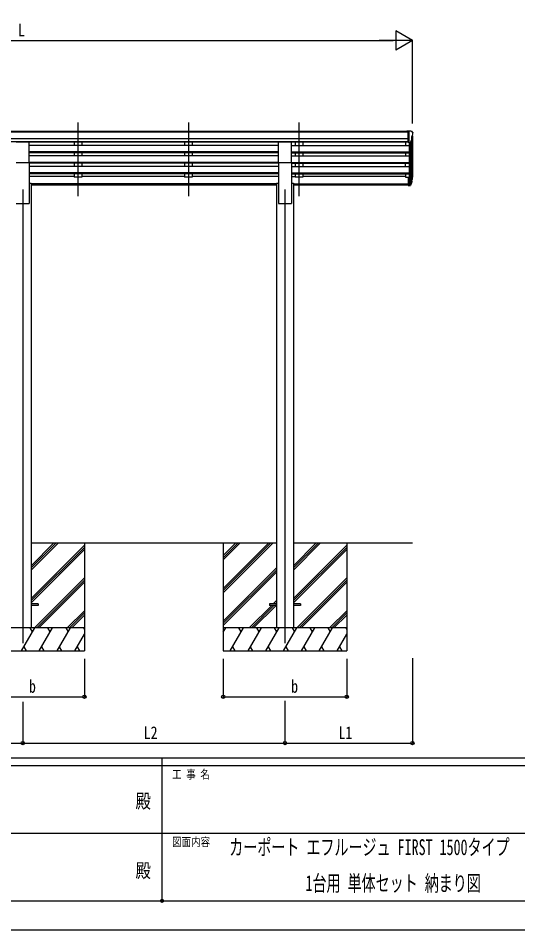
# Model space of a CAD drawing. Units: millimetres, scale not verified. Extents: x -10512 to 10512, y -7425 to 7425.
# Drawn here: x -944 to 2294, y -7425 to -1520 of the extents above; entities that cross this region are included whole.
import ezdxf
from ezdxf.enums import TextEntityAlignment as Align

# ---------------------------------------------------------------- set-up
doc = ezdxf.new("R2010")
doc.units = ezdxf.units.MM
doc.header["$LTSCALE"] = 40
doc.header["$PDMODE"] = 32
doc.header["$PDSIZE"] = 20
for name, color, linetype in [('0-2_USER1', 3, 'Continuous'), ('0-3_YKK_12', 2, 'Continuous'), ('0-4_YKK_13', 4, 'Continuous'), ('0-5_YKK_A1', 4, 'Continuous'), ('0-6_YKK_D', 6, 'Continuous'), ('0-7_YKK_ZWAK', 7, 'Continuous')]:
    doc.layers.add(name, color=color, linetype=linetype)
doc.styles.add('ＭＳ ゴシック', font='')
doc.styles.get('ＭＳ ゴシック').set_extended_font_data('MS Gothic')

msp = doc.modelspace()

# ---------------------------------------------------------------- linework, layer by layer
at = {"layer": '0-3_YKK_12'}
for p, q in [((-557, -2195.98), (-557, -2673.5)), ((159, -2195.98), (159, -2673.5)), ((875, -2195.98), (875, -2673.5)), ((-915, -2630.53), (-915, -5569.1)), ((785, -2630.53), (785, -5569.1))]:
    msp.add_line(p, q, dxfattribs=at)
at = {"layer": '0-4_YKK_13'}
for p, q in [((1584.5, -2251.73), (1574.5, -2251.82)), ((1574.5, -2253.33), (1574.5, -2251.82)), ((1584.5, -2323.71), (1584.5, -2251.73)), ((1603, -2251.73), (1584.5, -2251.73)), ((1591, -2324.71), (1591, -2251.73)), ((1603, -2251.73), (1605.34, -2251.87)), ((1605, -2286.24), (1605, -2302.52)), ((1610.47, -2282.91), (1605.15, -2285.98)), ((1606.09, -2252.3), (1610.16, -2258.1)), ((1613, -2261.1), (1613, -2261.73)), ((-957.5, -2319.93), (-872.5, -2319.93)), ((-872.5, -2455.15), (-872.5, -2319.93)), ((742.5, -2455.15), (742.5, -2319.93)), ((742.5, -2319.93), (827.5, -2319.93)), ((827.5, -2455.15), (827.5, -2319.93)), ((1584.5, -2323.71), (1591, -2323.71)), ((1591, -2324.71), (1596.21, -2324.4)), ((1598.63, -2322.9), (1607.63, -2307.31)), ((-957.5, -2455.15), (-872.5, -2455.15)), ((742.5, -2455.15), (827.5, -2455.15)), ((1584.5, -2549.11), (1584.5, -2603.14)), ((1584.5, -2549.11), (1591, -2549.11)), ((1584.5, -2589.24), (1591, -2589.24)), ((1584.5, -2594.12), (1591, -2594.12)), ((1591, -2549.11), (1591, -2603.88)), ((1591, -2594.14), (1596.14, -2594.14)), ((1591, -2595.95), (1595.85, -2595.95)), ((1597.44, -2593.46), (1605.19, -2578.06)), ((1606.64, -2578.42), (1598.45, -2594.59)), ((1607.26, -2578.98), (1598.45, -2602.53)), ((1609.31, -2561.92), (1606.03, -2568.99)), ((1609.91, -2563.3), (1606.03, -2571.25)), ((1607.59, -2574.58), (1607.26, -2578.98)), ((1584.5, -2603.14), (1591, -2603.14)), ((1591, -2603.88), (1595.85, -2603.88)), ((-815, -5314.6), (-860, -5314.6)), ((-815, -5323.6), (-860, -5323.6)), ((-815, -5314.6), (-815, -5323.6)), ((685, -5314.6), (685, -5323.6)), ((730, -5314.6), (685, -5314.6)), ((730, -5323.6), (685, -5323.6)), ((885, -5314.6), (840, -5314.6)), ((885, -5323.6), (840, -5323.6)), ((885, -5314.6), (885, -5323.6))]:
    msp.add_line(p, q, dxfattribs=at)
for centre, radius, start, end in [((1605.3, -2286.24), 0.3, 120, 180), ((1605.3, -2302.52), 0.3, 180, 265.2833), ((1605.03, -2305.81), 3, 330, 85.2833), ((1605.27, -2252.87), 1, 35, 86.5), ((1610, -2261.1), 3, 0, 87), ((1606.1, -2278.54), 6.18, 315.00103, 354.2965), ((1411, -2261.73), 202, 355.05096, 0), ((1596.03, -2321.4), 3, 273.5, 330), ((1580.42, -2552.43), 30.41, 341.80266, 352.8448), ((1581.82, -2554.18), 29.53, 342.01856, 353.49194)]:
    msp.add_arc(centre, radius, start, end, dxfattribs=at)
for centre, major_axis, ratio, start_param, end_param in [((1595.85, -2593.24), (3, 0), 0.90356, 4.712389, 5.7595865), ((1596.14, -2592.79), (1.5, 0), 0.90356, 4.712389, 5.7595865), ((1521.08, -2554.52), (88.05, 0), 0.90356, 5.9828017, 6.0168888), ((1606.29, -2574.58), (-1.3, 0), 0.90356, 2.9359903, 4.9130961), ((1520.37, -2558.39), (89.07, 0), 0.90356, 6.0316505, 6.077583), ((1523.14, -2547.94), (-87.93, 4.42), 0.541684, 3.060334, 3.2172517), ((1522.35, -2554.62), (89.06, 1.43), 0.57596, 6.1985533, 6.3701348), ((1595.85, -2601.17), (-3, 0), 0.90356, 1.5707963, 2.6179939)]:
    msp.add_ellipse(centre, major_axis=major_axis, ratio=ratio, start_param=start_param, end_param=end_param, dxfattribs=at)
at = {"layer": '0-5_YKK_A1'}
for p, q in [((1584.5, -2253.33), (-3414.5, -2253.33)), ((1584.5, -2258.55), (-3414.5, -2258.55)), ((1584.5, -2302.08), (-3414.5, -2302.08)), ((1611, -2282.31), (1611, -2548.75)), ((1584.5, -2319.93), (-3414.5, -2319.93)), ((742.5, -2323.18), (-872.5, -2323.18)), ((742.5, -2343.63), (-872.5, -2343.63)), ((-582, -2323.18), (-582, -2343.63)), ((-532, -2323.18), (-532, -2343.63)), ((134, -2323.18), (134, -2343.63)), ((184, -2323.18), (184, -2343.63)), ((1584.5, -2323.28), (827.5, -2323.28)), ((827.5, -2343.63), (1591, -2343.63)), ((850, -2323.18), (850, -2343.63)), ((900, -2323.18), (900, -2343.63)), ((1566, -2323.18), (1566, -2343.63)), ((1591, -2324.71), (1591, -2549.11)), ((1597, -2324.24), (1597.01, -2593.89)), ((1606.03, -2310.08), (1606.03, -2575.46)), ((742.5, -2385.51), (-872.5, -2385.51)), ((742.5, -2387.01), (-872.5, -2387.01)), ((742.5, -2391.32), (-872.5, -2391.32)), ((742.5, -2412.13), (-872.5, -2412.13)), ((-582, -2391.32), (-582, -2412.13)), ((-532, -2391.32), (-532, -2412.13)), ((134, -2391.32), (134, -2412.13)), ((184, -2391.32), (184, -2412.13)), ((827.5, -2385.51), (1591, -2385.51)), ((827.5, -2387.01), (1591, -2387.01)), ((827.5, -2391.32), (1591, -2391.32)), ((827.5, -2412.13), (1591, -2412.13)), ((850, -2391.32), (850, -2412.13)), ((900, -2391.32), (900, -2412.13)), ((1566, -2391.32), (1566, -2412.13)), ((742.5, -2454), (-872.5, -2454)), ((-872.5, -2455.15), (-872.5, -2719.1)), ((742.5, -2455.5), (-872.5, -2455.5)), ((742.5, -2459.82), (-872.5, -2459.82)), ((-582, -2459.82), (-582, -2480.62)), ((-532, -2459.82), (-532, -2480.62)), ((134, -2459.82), (134, -2480.62)), ((184, -2459.82), (184, -2480.62)), ((742.5, -2455.15), (742.5, -2719.1)), ((827.5, -2454), (1591, -2454)), ((827.5, -2455.15), (827.5, -2719.1)), ((827.5, -2455.5), (1591, -2455.5)), ((827.5, -2459.82), (1591, -2459.82)), ((850, -2459.82), (850, -2480.62)), ((900, -2459.82), (900, -2480.62)), ((1566, -2480.62), (1566, -2459.82)), ((742.5, -2480.62), (-872.5, -2480.62)), ((742.5, -2522.5), (-872.5, -2522.5)), ((742.5, -2523.99), (-872.5, -2523.99)), ((742.5, -2528.31), (-872.5, -2528.31)), ((-582, -2528.31), (-582, -2549.74)), ((-532, -2528.31), (-532, -2549.74)), ((134, -2528.31), (134, -2549.74)), ((184, -2528.31), (184, -2549.74)), ((827.5, -2480.62), (1591, -2480.62)), ((827.5, -2522.5), (1591, -2522.5)), ((827.5, -2523.99), (1591, -2523.99)), ((827.5, -2528.31), (1591, -2528.31)), ((850, -2528.31), (850, -2549.74)), ((900, -2528.31), (900, -2549.74)), ((1566, -2528.31), (1566, -2549.74)), ((-582, -2544.8), (-872.5, -2544.8)), ((-872.5, -2589.1), (-860, -2589.1)), ((-860, -2589.1), (-860, -5469.1)), ((730, -2591.81), (-860, -2591.81)), ((730, -2593.21), (-860, -2593.21)), ((-532, -2549.74), (-582, -2549.74)), ((134, -2544.8), (-532, -2544.8)), ((184, -2549.74), (134, -2549.74)), ((742.5, -2544.8), (184, -2544.8)), ((730, -2589.1), (730, -5469.1)), ((730, -2589.1), (742.5, -2589.1)), ((827.5, -2544.8), (850, -2544.8)), ((827.5, -2589.1), (840, -2589.1)), ((840, -2589.1), (840, -5469.1)), ((840, -2591.81), (1584.5, -2591.81)), ((840, -2593.21), (1584.5, -2593.21)), ((900, -2549.74), (850, -2549.74)), ((1566, -2544.8), (900, -2544.8)), ((1566, -2549.74), (1584.5, -2549.74)), ((730, -2600.9), (-860, -2600.9)), ((1584.5, -2600.9), (840, -2600.9)), ((-957.5, -2719.1), (-872.5, -2719.1)), ((742.5, -2719.1), (827.5, -2719.1)), ((-860, -4919.1), (730, -4919.1)), ((-860, -5094.93), (-684.17, -4919.1)), ((-860, -5080.78), (-698.31, -4919.1)), ((-860, -5066.64), (-712.45, -4919.1)), ((-860, -5278.77), (-515, -4933.78)), ((-860, -5292.92), (-515, -4947.92)), ((-515, -4919.1), (-515, -5619.1)), ((385, -4919.1), (385, -5619.1)), ((385, -5213.27), (679.18, -4919.1)), ((385, -5227.42), (693.33, -4919.1)), ((385, -5241.56), (707.47, -4919.1)), ((385, -5029.43), (495.33, -4919.1)), ((385, -5015.29), (481.19, -4919.1)), ((385, -5001.14), (467.05, -4919.1)), ((840, -4919.1), (1611, -4919.1)), ((840, -5094.93), (1015.83, -4919.1)), ((840, -5080.78), (1001.69, -4919.1)), ((840, -5066.64), (987.55, -4919.1)), ((840, -5278.77), (1185, -4933.78)), ((840, -5292.92), (1185, -4947.92)), ((1185, -4919.1), (1185, -5619.1)), ((-860, -5307.06), (-515, -4962.06)), ((840, -5307.06), (1185, -4962.06)), ((385, -5425.41), (730, -5080.41)), ((385, -5439.55), (730, -5094.55)), ((385, -5453.69), (730, -5108.69)), ((-838.19, -5469.1), (-515, -5145.91)), ((-824.05, -5469.1), (-515, -5160.05)), ((-809.9, -5469.1), (-515, -5174.19)), ((861.81, -5469.1), (1185, -5145.91)), ((875.95, -5469.1), (1185, -5160.05)), ((890.1, -5469.1), (1185, -5174.19)), ((707.94, -5314.6), (730, -5292.54)), ((722.09, -5314.6), (730, -5306.68)), ((-626.06, -5469.1), (-515, -5358.04)), ((-611.91, -5469.1), (-515, -5372.18)), ((553.44, -5469.1), (698.94, -5323.6)), ((567.59, -5469.1), (713.09, -5323.6)), ((581.73, -5469.1), (727.23, -5323.6)), ((1073.94, -5469.1), (1185, -5358.04)), ((1088.09, -5469.1), (1185, -5372.18)), ((-597.77, -5469.1), (-515, -5386.32)), ((1102.23, -5469.1), (1185, -5386.32)), ((-515, -5469.1), (-1315, -5469.1)), ((-923.84, -5619.1), (-837.24, -5469.1)), ((-852.24, -5495.08), (-867.24, -5469.1)), ((-808.37, -5619.1), (-721.77, -5469.1)), ((-736.77, -5495.08), (-751.77, -5469.1)), ((-692.9, -5619.1), (-606.3, -5469.1)), ((-636.3, -5469.1), (-621.3, -5495.08)), ((-520.83, -5469.1), (-515, -5479.2)), ((1185, -5469.1), (385, -5469.1)), ((385, -5496.6), (400.88, -5469.1)), ((429.75, -5619.1), (516.35, -5469.1)), ((501.35, -5495.08), (486.35, -5469.1)), ((545.22, -5619.1), (631.82, -5469.1)), ((616.82, -5495.08), (601.82, -5469.1)), ((660.69, -5619.1), (747.29, -5469.1)), ((732.29, -5495.08), (717.29, -5469.1)), ((776.16, -5619.1), (862.76, -5469.1)), ((847.76, -5495.08), (832.76, -5469.1)), ((891.63, -5619.1), (978.23, -5469.1)), ((963.23, -5495.08), (948.23, -5469.1)), ((1007.1, -5619.1), (1093.7, -5469.1)), ((1063.7, -5469.1), (1078.7, -5495.08)), ((1179.17, -5469.1), (1185, -5479.2)), ((-577.43, -5619.1), (-515, -5510.96)), ((1122.57, -5619.1), (1185, -5510.96)), ((-908.84, -5593.12), (-893.84, -5619.1)), ((-793.37, -5593.12), (-778.37, -5619.1)), ((-677.9, -5593.12), (-662.9, -5619.1)), ((-562.43, -5593.12), (-547.43, -5619.1)), ((444.75, -5593.12), (459.75, -5619.1)), ((560.22, -5593.12), (575.22, -5619.1)), ((675.69, -5593.12), (690.69, -5619.1)), ((791.16, -5593.12), (806.16, -5619.1)), ((906.63, -5593.12), (921.63, -5619.1)), ((1022.1, -5593.12), (1037.1, -5619.1)), ((1137.57, -5593.12), (1152.57, -5619.1)), ((-1315, -5619.1), (-515, -5619.1)), ((385, -5619.1), (1185, -5619.1))]:
    msp.add_line(p, q, dxfattribs=at)
at = {"layer": '0-6_YKK_D'}
for p, q in [((1611, -1663.33), (1502.75, -1600.83)), ((1502.75, -1600.83), (1502.75, -1725.83)), ((-3316, -1663.33), (1486, -1663.33)), ((1611, -1663.33), (1394.5, -1663.33)), ((1611, -1663.33), (1502.75, -1725.83)), ((1611, -2201.73), (1611, -1662.33)), ((1611, -5665.38), (1611, -6216.38)), ((-515, -5669.1), (-515, -5916.38)), ((385, -5669.1), (385, -5916.38)), ((1185, -5669.1), (1185, -5916.38)), ((-1315, -5915.38), (-515, -5915.38)), ((-915, -5947.9), (-915, -6216.38)), ((-915, -5947.9), (-915, -6216.38)), ((385, -5915.38), (1185, -5915.38)), ((785, -5941.88), (785, -6216.38)), ((785, -5942.88), (785, -6216.38)), ((-2614.95, -6215.38), (-915, -6215.38)), ((-915, -6215.38), (785, -6215.38)), ((785, -6215.38), (1611, -6215.38))]:
    msp.add_line(p, q, dxfattribs=at)
for centre in [(-515, -5915.38), (385, -5915.38), (1185, -5915.38), (-915, -6215.38), (-915, -6215.38), (785, -6215.38), (785, -6215.38), (1611, -6215.38)]:
    msp.add_circle(centre, 10.62, dxfattribs=at)
at = {"layer": '0-7_YKK_ZWAK'}
for p, q in [((9737.55, -6312.5), (-9762.45, -6312.5)), ((-12.45, -6312.5), (-12.45, -7237.5)), ((-12.45, -6362.5), (-3262.45, -6362.5)), ((3237.55, -6362.5), (-12.45, -6362.5)), ((-3243.7, -6800), (-12.45, -6800)), ((-12.45, -6800), (3237.55, -6800)), ((-3262.45, -7237.5), (-12.45, -7237.5)), ((-12.45, -7237.5), (3237.55, -7237.5))]:
    msp.add_line(p, q, dxfattribs=at)
msp.add_lwpolyline([(-10512.5, -7425), (10512.5, -7425), (10512.5, 7425), (-10512.5, 7425)], close=True, dxfattribs=at)
msp.add_point((-12.45, -7237.5), dxfattribs=at)

# ---------------------------------------------------------------- texts
at = {"layer": '0-2_USER1', "style": 'ＭＳ ゴシック', "width": 0.65}
for s, p in [('カーポート エフルージュ FIRST 1500タイプ', (423.48, -6972.08)), ('1台用 単体セット 納まり図', (917.92, -7205.42))]:
    msp.add_text(s, height=102.6, dxfattribs=at).set_placement(p, align=Align.BOTTOM_LEFT)
at = {"layer": '0-6_YKK_D', "style": 'ＭＳ ゴシック', "width": 0.8}
for s, p in [('L', (-945, -1662.33)), ('b', (-874.75, -5914.38)), ('b', (825.25, -5914.38)), ('L2', (-131, -6214.38)), ('L1', (1132, -6214.38))]:
    msp.add_text(s, height=82.48, dxfattribs=at).set_placement(p, align=Align.BOTTOM_LEFT)
at = {"layer": '0-7_YKK_ZWAK', "style": 'ＭＳ ゴシック', "width": 0.8}
for s, height, p in [('工 事 名', 54.99, (53.17, -6462.5)), ('殿', 91.64, (-184.17, -6664.58)), ('図面内容', 54.99, (53.17, -6900)), ('殿', 91.64, (-184.17, -7114.58))]:
    msp.add_text(s, height=height, dxfattribs=at).set_placement(p, align=Align.BOTTOM_LEFT)

doc.saveas('drawing.dxf')
